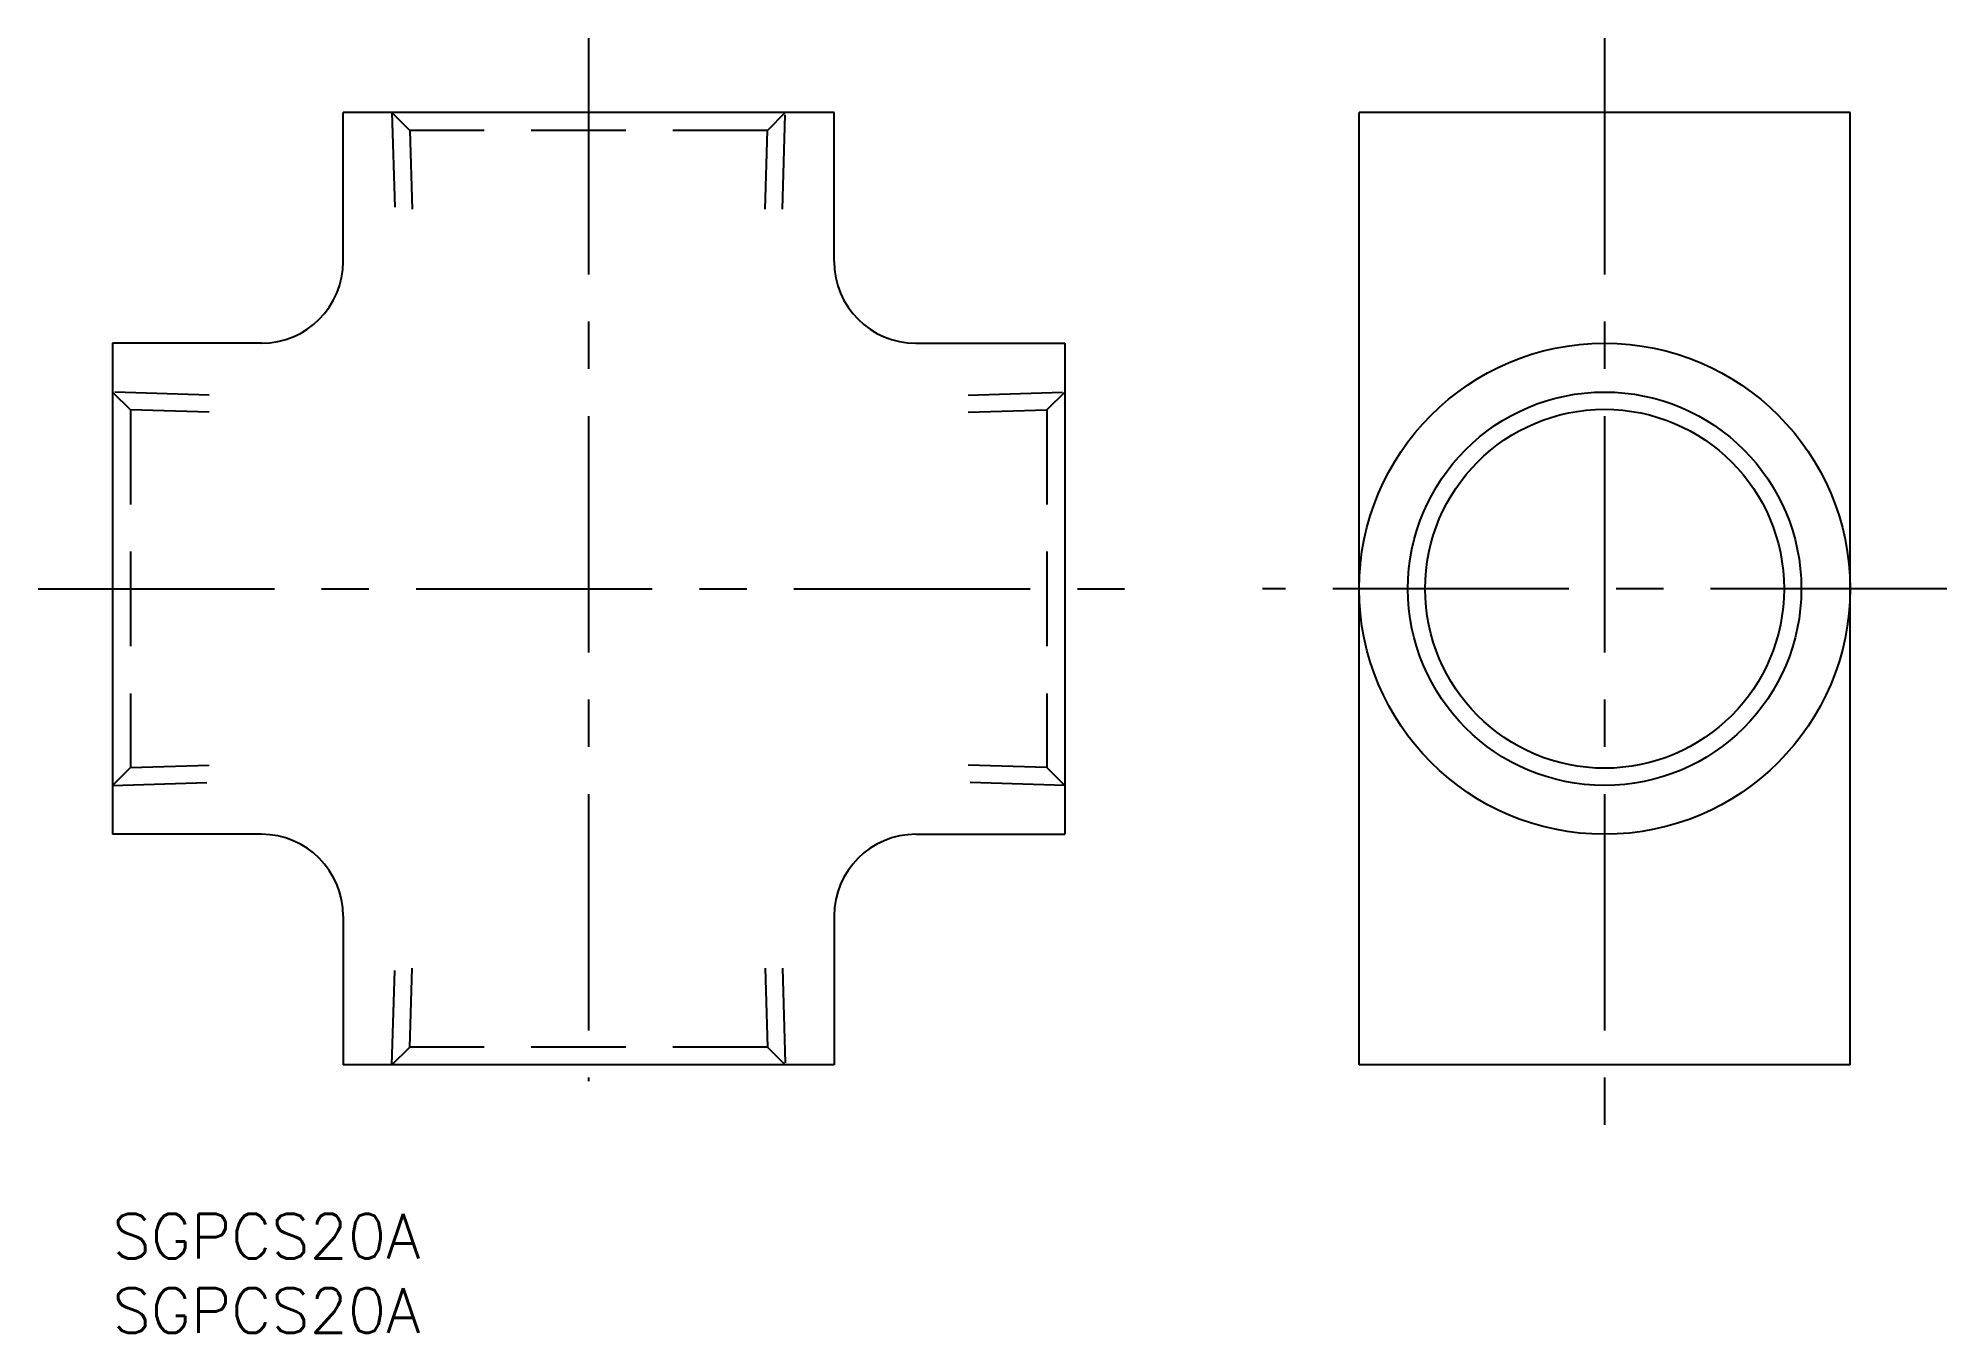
# Model space of a CAD drawing. Extents: x -5 to 123, y -8 to 79.
import ezdxf

# ---------------------------------------------------------------- set-up
doc = ezdxf.new("R2010")
doc.units = 0
doc.header["$LTSCALE"] = 0.5
doc.linetypes.add('CENTER', pattern=[50.8, 31.75, -6.35, 6.35, -6.35])
doc.linetypes.add('DASHED', pattern=[19.05, 12.7, -6.35])
for name, color, linetype in [('MSM_CENTER', 1, 'CENTER'), ('MSM_CONTINUOUS', 7, 'CONTINUOUS'), ('MSM_DASHED', 4, 'DASHED'), ('MSM_NARROW', 5, 'CONTINUOUS'), ('MSM_PART_NUMBER', 7, 'CONTINUOUS')]:
    doc.layers.add(name, color=color, linetype=linetype)
doc.styles.get("Standard").update_dxf_attribs({"font": 'txt.shx', "height": 3, "bigfont": 'bigfont.shx'})

# ---------------------------------------------------------------- blocks, each defined once
blk = doc.blocks.new('*U8')
at = {"layer": 'MSM_PART_NUMBER'}
blk.add_text('SGPCS20A', height=3, dxfattribs=at).set_placement((0, -3))
blk = doc.blocks.new('*U9')
at = {"layer": 'MSM_PART_NUMBER'}
blk.add_text('SGPCS20A', height=3, dxfattribs=at).set_placement((0, -8))

msp = doc.modelspace()

# ---------------------------------------------------------------- linework, layer by layer
at = {"layer": 'MSM_CENTER'}
for p, q in [((32, 79), (32, 8.9)), ((100.29, 79), (100.29, 5)), ((-5, 42), (69, 42)), ((123.29, 42), (77.29, 42))]:
    msp.add_line(p, q, dxfattribs=at)
at = {"layer": 'MSM_CONTINUOUS'}
for p, q in [((48.5, 74), (15.5, 74)), ((15.5, 64), (15.5, 74)), ((48.5, 64), (48.5, 74)), ((83.79, 10), (83.79, 74)), ((116.79, 74), (83.79, 74)), ((116.79, 10), (116.79, 74)), ((0, 58.5), (0, 25.5)), ((10, 58.5), (0, 58.5)), ((54, 58.5), (64, 58.5)), ((64, 58.5), (64, 25.5)), ((10, 25.5), (0, 25.5)), ((54, 25.5), (64, 25.5)), ((15.5, 20), (15.5, 10)), ((48.5, 20), (48.5, 10)), ((48.5, 10), (15.5, 10)), ((116.79, 10), (83.79, 10))]:
    msp.add_line(p, q, dxfattribs=at)
for radius in [16.5, 12.06]:
    msp.add_circle((100.29, 42), radius, dxfattribs=at)
for centre, start, end in [((10, 64), 270, 360), ((54, 64), 180, 270), ((10, 20), 360, 90), ((54, 20), 90, 180)]:
    msp.add_arc(centre, 5.5, start, end, dxfattribs=at)
at = {"layer": 'MSM_DASHED'}
for p, q in [((18.78, 74), (19.98, 72.8)), ((18.78, 74), (18.98, 67.5)), ((45.22, 74), (44.02, 72.8)), ((45.02, 67.5), (45.22, 74)), ((44.02, 72.8), (19.98, 72.8)), ((19.98, 72.8), (20.14, 67.5)), ((43.86, 67.5), (44.02, 72.8)), ((6.5, 55.02), (0, 55.22)), ((0, 55.22), (1.2, 54.02)), ((57.5, 55.02), (64, 55.22)), ((64, 55.22), (62.8, 54.02)), ((6.5, 53.86), (1.2, 54.02)), ((1.2, 54.02), (1.2, 29.98)), ((57.5, 53.86), (62.8, 54.02)), ((62.8, 54.02), (62.8, 29.98)), ((0, 28.78), (1.2, 29.98)), ((1.2, 29.98), (6.5, 30.14)), ((62.8, 29.98), (57.5, 30.14)), ((64, 28.78), (62.8, 29.98)), ((0, 28.78), (6.5, 28.98)), ((64, 28.78), (57.5, 28.98)), ((18.78, 10), (18.98, 16.5)), ((19.98, 11.2), (20.14, 16.5)), ((43.86, 16.5), (44.02, 11.2)), ((45.02, 16.5), (45.22, 10)), ((18.78, 10), (19.98, 11.2)), ((44.02, 11.2), (19.98, 11.2)), ((45.22, 10), (44.02, 11.2))]:
    msp.add_line(p, q, dxfattribs=at)
at = {"layer": 'MSM_NARROW'}
msp.add_circle((100.29, 42), 13.22, dxfattribs=at)

# ---------------------------------------------------------------- block references
at = {"layer": 'MSM_CONTINUOUS'}
for name in ['*U8', '*U9']:
    msp.add_blockref(name, (0, 0), dxfattribs=at)

doc.saveas('drawing.dxf')
